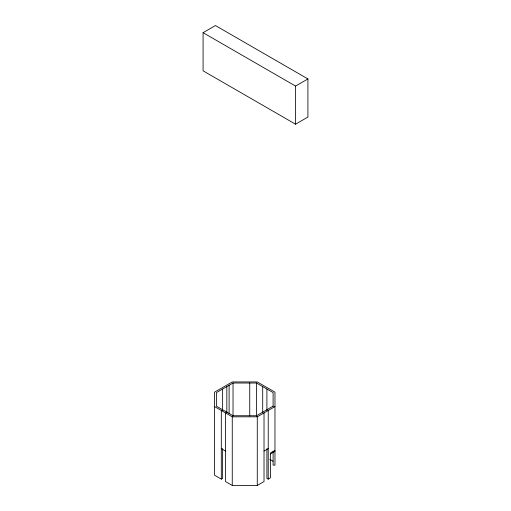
<?xml version="1.0" encoding="UTF-8"?>
<svg xmlns="http://www.w3.org/2000/svg" width="511" height="511" viewBox="0 0 511 511"><rect width="100%" height="100%" fill="white"/><g stroke="black" fill="none" stroke-linecap="round" stroke-linejoin="round"><path stroke-width="0.77" d="M203.084 32.685L215.45 25.55L307.916 78.937L307.916 117.064L295.55 124.205L203.084 70.818L203.084 32.685L295.55 86.072L307.916 78.937M273.104 406.705L273.104 392.601L256.503 383.014L233.029 383.014L216.434 392.601L216.434 406.168L233.029 415.737L256.503 415.737L273.104 406.149M214.563 406.596L232.256 416.81L257.276 416.81L274.969 406.596M264.021 451.053L268.23 448.62M273.104 451.59L273.104 465.138L274.969 465.138L274.969 392.154L257.276 381.941L232.256 381.941L214.563 392.154L214.563 475.236L221.308 479.126L222.63 478.366L222.63 448.645M274.969 450.351L270.504 452.931L270.504 477.811L268.23 479.126L266.908 478.366L266.908 448.645M270.504 453.909L274.969 451.328M225.517 412.92L225.517 481.56L232.256 485.45L257.276 485.45L264.021 481.56L264.021 412.92M269.725 459.287L273.104 461.235M221.308 448.62L225.517 451.053M295.55 86.072L295.55 124.205M268.23 410.493L268.23 479.126M266.908 389.024L266.908 410.474M262.699 386.591L262.699 412.811M257.276 416.81L257.276 485.45M256.503 383.014L256.503 416.535M249.745 383.014L249.745 415.98M233.029 383.014L233.029 415.98M232.256 416.81L232.256 485.45M229.113 385.275L229.113 413.533M226.833 386.591L226.833 412.811M222.63 389.024L222.63 410.474M221.308 410.493L221.308 479.126"/></g></svg>
